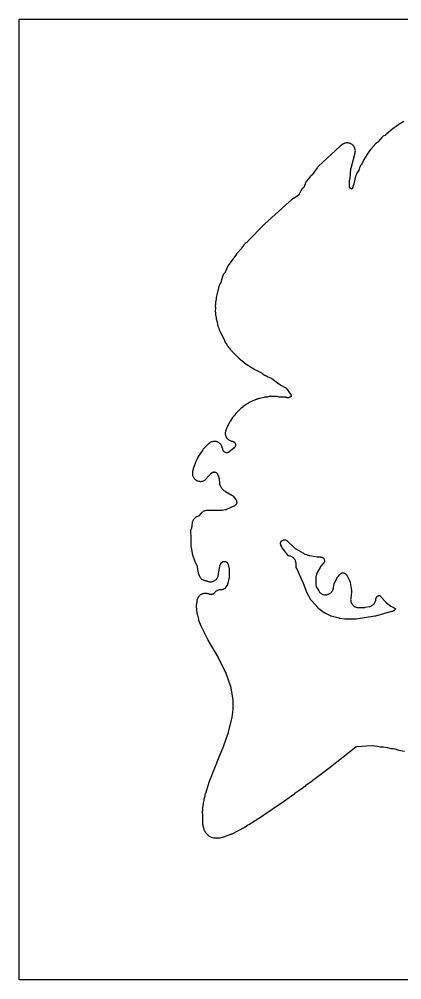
# Model space of a CAD drawing. Header units: millimetres. Extents: x 0 to 300, y 0 to 300.
# Drawn here: x 0 to 119.5, y 0 to 300 of the extents above; entities that cross this region are included whole.
import ezdxf

# ---------------------------------------------------------------- set-up
doc = ezdxf.new("R2010")
doc.units = ezdxf.units.MM
doc.layers.add('CUT', color=7, linetype='CONTINUOUS')

msp = doc.modelspace()

# ---------------------------------------------------------------- linework, layer by layer
at = {"layer": 'CUT'}
for points in [[(299.95, 0), (0.05, 0), (0.02, 0), (0.01, 0), (0.01, 0.01), (0, 0.01), (0, 0.02), (0, 0.05), (0, 299.95), (0, 299.98), (0, 299.99), (0.01, 300), (0.02, 300), (0.05, 300), (299.95, 300)], [(120.11, 268.09), (117.72, 266.57), (117.67, 266.54), (117.47, 266.39), (117.4, 266.33), (117.39, 266.32), (117.38, 266.31), (117.37, 266.31), (117.18, 266.19), (117.05, 266.11), (116.97, 266.06), (116.77, 265.9), (114.84, 264.23), (114.83, 264.22), (114.76, 264.16), (114.64, 264.06), (114.5, 263.95), (114.46, 263.91), (114.44, 263.9), (114.41, 263.87), (114.4, 263.87), (114.39, 263.86), (114.35, 263.82), (114.34, 263.81), (114.33, 263.8), (114.32, 263.8), (114.32, 263.79), (114.3, 263.78), (114.29, 263.77), (114.28, 263.77), (114.27, 263.76), (114.24, 263.74), (114.23, 263.73), (113.87, 263.55), (113.67, 263.43), (113.49, 263.3), (113.31, 263.15), (113.16, 262.98), (111.96, 261.62), (111.95, 261.61), (111.94, 261.6), (111.92, 261.58), (111.91, 261.57), (111.86, 261.53), (111.85, 261.53), (111.25, 261.06), (111.23, 261.04), (111.15, 260.98), (111.07, 260.91), (111.05, 260.89), (110.92, 260.76), (110.87, 260.69), (110.83, 260.64), (110.79, 260.59), (109.91, 259.54), (109.86, 259.47), (109.85, 259.46), (109.8, 259.4), (109.8, 259.39), (109.69, 259.27), (108.67, 257.85), (108.59, 257.75), (108.51, 257.61), (108.5, 257.6), (107.5, 255.99), (107.38, 255.79), (107.37, 255.77), (107.25, 255.49), (107.05, 254.91), (107.03, 254.86), (106.98, 254.79), (106.73, 254.5), (106.58, 254.29), (106.45, 254.07), (106.45, 254.06), (106.34, 253.83), (106.26, 253.59), (106.25, 253.58), (106.14, 253.18), (106.13, 253.15), (106.13, 253.13), (106.13, 253.12), (106.12, 253.09), (106.11, 253.08), (106.1, 253.04), (106.09, 253), (106.09, 252.99), (106.08, 252.96), (106.06, 252.93), (106.06, 252.92), (106.05, 252.91), (106.05, 252.9), (106.04, 252.88), (105.58, 252.19), (105.44, 251.95), (105.42, 251.91), (105.33, 251.69), (105.29, 251.59), (105.28, 251.57), (105.19, 251.35), (105.15, 251.21), (105.12, 251.13), (105.03, 250.91), (104.99, 250.8), (104.98, 250.77), (104.91, 250.53), (104.57, 249.03), (104.56, 248.99), (104.56, 248.98), (104.56, 248.97), (104.1, 247.21), (104.09, 247.17), (104.07, 247.15), (103.86, 247), (103.79, 246.95), (103.78, 246.95), (103.77, 246.95), (103.76, 246.95), (103.75, 246.95), (103.74, 246.96), (103.73, 246.96), (103.72, 246.97), (103.71, 246.97), (103.37, 247.22), (103.28, 247.28), (103.26, 247.29), (103.22, 247.31), (103.22, 247.32), (103.21, 247.33), (103.2, 247.37), (103.18, 247.44), (103.11, 247.83), (103.1, 247.88), (103.09, 247.92), (103.09, 247.94), (103.09, 248.01), (103.1, 249.38), (103.11, 249.48), (103.12, 249.53), (103.12, 249.54), (103.13, 249.59), (103.18, 249.7), (103.25, 249.92), (103.3, 250.15), (103.33, 250.38), (103.56, 253.13), (103.57, 253.17), (103.57, 253.19), (103.58, 253.33), (103.59, 253.39), (103.61, 253.44), (104.88, 258.23), (104.93, 258.47), (104.95, 258.71), (104.96, 258.95), (104.94, 259.19), (104.9, 259.43), (104.83, 259.67), (104.74, 259.89), (104.63, 260.11), (104.5, 260.31), (104.35, 260.51), (104.18, 260.68), (104, 260.84), (103.8, 260.98), (103.59, 261.1), (103.37, 261.2), (103.14, 261.28), (102.9, 261.33), (102.66, 261.36), (102.42, 261.37), (102.17, 261.35), (101.93, 261.31), (101.7, 261.25), (101.47, 261.17), (101.25, 261.06), (101.05, 260.93), (100.51, 260.56), (100.22, 260.34), (93.5, 254.13), (93.32, 253.93), (93.3, 253.91), (93.14, 253.75), (92.99, 253.55), (91.46, 251.42), (91.44, 251.4), (91.43, 251.38), (91.42, 251.37), (91.41, 251.36), (91.39, 251.34), (91.38, 251.34), (91.19, 251.19), (90.93, 250.97), (90.91, 250.95), (90.7, 250.71), (89.73, 249.46), (89.6, 249.27), (89.48, 249.06), (89.38, 248.84), (89.3, 248.61), (89.11, 247.94), (89.11, 247.93), (89.1, 247.91), (89.1, 247.9), (89.09, 247.89), (89.09, 247.88), (89.07, 247.86), (89.06, 247.85), (89.04, 247.82), (89.01, 247.79), (88.95, 247.73), (88.94, 247.72), (88.93, 247.7), (88.43, 247.13), (88.43, 247.12), (88.42, 247.11), (88.41, 247.1), (88.39, 247.08), (88.27, 246.92), (88.23, 246.87), (88.09, 246.64), (87.27, 245.12), (87.26, 245.11), (87.26, 245.1), (87.25, 245.09), (86.66, 244.65), (85.81, 244.16), (85.79, 244.14), (85.62, 244.04), (85.54, 243.98), (85.5, 243.95), (85.44, 243.91), (85.43, 243.9), (85.39, 243.87), (84.94, 243.49), (84.88, 243.44), (84.77, 243.35), (84.61, 243.22), (84.4, 243.05), (84.37, 243.03), (84.36, 243.02), (84.32, 242.99), (84.2, 242.89), (76.74, 236.13), (76.66, 236.06), (76.57, 235.96), (76.54, 235.94), (71.33, 230.53), (71.31, 230.51), (71.25, 230.45), (71.23, 230.44), (71.21, 230.42), (71.15, 230.37), (70.57, 229.92), (70.36, 229.75), (70.18, 229.55), (70.01, 229.33), (69.46, 228.51), (69.42, 228.45), (69.41, 228.43), (69.4, 228.41), (68.04, 226.95), (67.87, 226.75), (67.84, 226.71), (67.8, 226.65), (65.26, 223.06), (65.12, 222.85), (65.01, 222.63), (64.7, 221.92), (64.28, 220.97), (64.28, 220.96), (64.27, 220.95), (64.27, 220.94), (64.26, 220.93), (64.26, 220.92), (64.25, 220.92), (64.25, 220.91), (64.24, 220.9), (64.23, 220.89), (64.22, 220.88), (64.16, 220.81), (64.02, 220.64), (63.98, 220.58), (63.93, 220.52), (63.83, 220.37), (63.8, 220.33), (63.68, 220.12), (63.59, 219.9), (63.52, 219.68), (63.51, 219.65), (63.11, 218.17), (63.09, 218.12), (63.09, 218.1), (63.08, 218.08), (63.08, 218.07), (63.08, 218.06), (63.05, 218.03), (63.04, 218), (63.04, 217.99), (63.03, 217.98), (62.88, 217.68), (62.58, 217.09), (62.49, 216.9), (62.47, 216.83), (62.46, 216.8), (62.45, 216.78), (62.43, 216.74), (62.42, 216.7), (62.35, 216.48), (61.73, 213.97), (61.51, 213.1), (61.46, 212.8), (61.36, 211.9), (61.35, 211.85), (61.35, 211.84), (61.34, 211.83), (61.34, 211.82), (61.29, 211.55), (61.29, 211.53), (61.29, 211.52), (61.29, 211.51), (61.29, 211.5), (61.29, 211.49), (61.26, 211.32), (61.25, 211.11), (61.25, 211.03), (61.24, 210.95), (61.22, 210.59), (61.24, 209.83), (61.24, 209.81), (61.24, 209.8), (61.23, 208.75), (61.25, 208.42), (61.28, 208.22), (61.28, 208.19), (61.28, 208.18), (61.28, 208.16), (61.28, 208.12), (61.29, 207.93), (61.29, 207.88), (61.33, 207.64), (61.38, 207.39), (61.38, 207.38), (61.38, 207.37), (61.46, 206.74), (61.51, 206.46), (61.76, 205.42), (61.93, 204.57), (61.97, 204.37), (62.04, 204.17), (62.12, 203.94), (62.13, 203.92), (62.2, 203.68), (62.21, 203.67), (62.29, 203.46), (62.3, 203.45), (62.32, 203.4), (62.37, 203.3), (62.38, 203.28), (62.38, 203.27), (62.54, 202.84), (62.55, 202.78), (62.64, 202.55), (62.74, 202.33), (63.45, 200.99), (63.49, 200.93), (63.49, 200.92), (63.5, 200.9), (63.52, 200.86), (64.05, 199.71), (64.15, 199.5), (64.18, 199.45), (64.19, 199.44), (64.2, 199.42), (64.23, 199.35), (64.33, 199.16), (64.45, 198.98), (64.47, 198.95), (64.51, 198.89), (64.89, 198.25), (64.96, 198.12), (65.01, 198.04), (65.06, 197.97), (65.14, 197.85), (65.22, 197.76), (65.29, 197.67), (65.34, 197.61), (65.62, 197.28), (65.87, 196.98), (65.89, 196.96), (65.9, 196.95), (65.96, 196.86), (66.09, 196.69), (66.23, 196.54), (66.28, 196.49), (66.38, 196.37), (66.54, 196.19), (68.34, 194.4), (68.56, 194.17), (68.62, 194.11), (68.63, 194.1), (68.72, 194.03), (68.73, 194.02), (68.74, 194.01), (68.75, 194), (68.9, 193.85), (68.97, 193.8), (69, 193.78), (69.01, 193.77), (69.1, 193.69), (69.14, 193.65), (69.16, 193.64), (69.18, 193.62), (69.19, 193.61), (69.24, 193.57), (69.32, 193.51), (69.35, 193.49), (69.36, 193.48), (69.38, 193.46), (69.49, 193.38), (70.91, 192.29), (71.08, 192.16), (72.1, 191.5), (72.12, 191.49), (72.16, 191.46), (72.17, 191.45), (72.25, 191.39), (72.28, 191.37), (72.32, 191.35), (72.37, 191.31), (72.58, 191.18), (72.61, 191.17), (72.69, 191.12), (72.71, 191.11), (73.55, 190.58), (73.8, 190.45), (75.7, 189.51), (75.75, 189.49), (75.76, 189.48), (75.79, 189.46), (75.81, 189.45), (75.81, 189.44), (75.82, 189.44), (75.87, 189.4), (76.02, 189.28), (76.05, 189.26), (76.07, 189.24), (76.08, 189.23), (76.21, 189.11), (76.31, 189.04), (76.41, 188.96), (76.49, 188.91), (76.62, 188.83), (76.68, 188.79), (76.84, 188.71), (76.88, 188.69), (77.29, 188.51), (77.47, 188.43), (77.57, 188.39), (77.64, 188.36), (78.78, 187.86), (78.8, 187.85), (78.81, 187.84), (78.84, 187.83), (78.85, 187.82), (78.86, 187.82), (78.88, 187.81), (78.89, 187.8), (78.9, 187.79), (78.92, 187.78), (78.93, 187.77), (81.11, 186.12), (81.12, 186.12), (81.13, 186.12), (81.26, 186.03), (81.27, 186.02), (81.39, 185.95), (81.4, 185.94), (81.43, 185.92), (81.91, 185.65), (83.05, 185), (83.17, 184.93), (83.25, 184.9), (83.26, 184.9), (83.28, 184.88), (83.29, 184.88), (83.3, 184.87), (83.3, 184.86), (83.31, 184.86), (83.31, 184.85), (83.32, 184.85), (83.33, 184.84), (83.34, 184.83), (83.34, 184.82), (83.35, 184.8), (83.35, 184.79), (83.38, 184.76), (83.4, 184.73), (83.42, 184.71), (83.45, 184.67), (84.91, 182.59), (84.95, 182.54), (84.99, 182.48), (84.98, 182.47), (84.77, 182.17), (84.73, 182.11), (84.72, 182.1), (84.6, 181.96), (84.59, 181.95), (84.58, 181.94), (84.57, 181.93), (84.51, 181.91), (84.18, 181.78), (84.17, 181.77), (84.16, 181.77), (84.13, 181.76), (84.12, 181.76), (84.09, 181.74), (84.08, 181.74), (84.03, 181.73), (84.01, 181.71), (84, 181.71), (83.99, 181.71), (83.98, 181.71), (83.9, 181.73), (83.66, 181.79), (83.64, 181.8), (83.53, 181.83), (83.3, 181.89), (83.16, 181.91), (83.15, 181.91), (83.14, 181.91), (83.1, 181.92), (83.08, 181.92), (83.04, 181.92), (83.02, 181.93), (83.01, 181.93), (82.99, 181.93), (82.85, 181.94), (82.82, 181.94), (81.23, 181.97), (81.22, 181.97), (81.17, 181.97), (81.15, 181.97), (81.1, 181.99), (81.09, 181.99), (80.87, 182.06), (80.63, 182.13), (80.38, 182.17), (80.13, 182.18), (79.9, 182.18), (79.86, 182.18), (79.83, 182.18), (79.8, 182.18), (79.77, 182.18), (79.69, 182.19), (79.65, 182.18), (79.63, 182.18), (79.6, 182.18), (79.55, 182.18), (79.47, 182.18), (78.58, 182.19), (78.32, 182.18), (78.07, 182.14), (77.38, 182), (77.37, 182), (77.36, 182), (76.88, 181.96), (76.84, 181.96), (76.81, 181.96), (76.6, 181.93), (76.39, 181.89), (75.15, 181.56), (75.14, 181.56), (75.13, 181.55), (75.12, 181.55), (74.86, 181.5), (74.64, 181.45), (74.43, 181.38), (74.34, 181.35), (74.21, 181.31), (74.06, 181.26), (74.03, 181.25), (73.7, 181.11), (73.54, 181.03), (73.53, 181.02), (73.51, 181.01), (72.72, 180.7), (72.55, 180.64), (72.55, 180.63), (72.49, 180.61), (72.26, 180.51), (72.05, 180.38), (71.5, 180.01), (71.21, 179.86), (71.01, 179.75), (70.82, 179.62), (69.86, 178.89), (69.85, 178.88), (69.81, 178.85), (69.35, 178.54), (69.15, 178.39), (68.97, 178.22), (67.67, 176.89), (67.54, 176.74), (67.42, 176.59), (67.08, 176.12), (66.97, 175.99), (66.96, 175.98), (66.88, 175.89), (66.79, 175.79), (66.64, 175.58), (66, 174.59), (65.99, 174.58), (65.96, 174.54), (65.92, 174.48), (65.85, 174.38), (65.84, 174.36), (65.83, 174.34), (65.7, 174.13), (64.72, 172.16), (64.68, 172.09), (64.61, 171.92), (64.59, 171.88), (64.52, 171.66), (64.44, 171.38), (64.38, 171.14), (64.35, 170.91), (64.34, 170.67), (64.35, 170.43), (64.39, 170.19), (64.45, 169.96), (64.53, 169.73), (64.63, 169.52), (64.75, 169.31), (64.9, 169.12), (65.06, 168.94), (65.23, 168.78), (65.34, 168.7), (65.42, 168.63), (65.62, 168.51), (65.84, 168.4), (66.06, 168.31), (66.29, 168.25), (66.41, 168.23), (66.45, 168.22), (66.47, 168.22), (66.49, 168.22), (66.53, 168.21), (66.54, 168.21), (66.58, 168.2), (66.61, 168.2), (66.63, 168.19), (66.66, 168.19), (66.73, 168.16), (66.76, 168.15), (66.84, 168.12), (66.86, 168.11), (66.9, 168.09), (66.92, 168.07), (66.94, 168.06), (67.07, 167.97), (67.08, 167.96), (67.1, 167.95), (67.15, 167.9), (67.18, 167.87), (67.2, 167.85), (67.21, 167.84), (67.26, 167.78), (67.27, 167.77), (67.3, 167.72), (67.38, 167.61), (67.39, 167.6), (67.4, 167.58), (67.41, 167.55), (67.44, 167.47), (67.47, 167.39), (67.49, 167.35), (67.5, 167.31), (67.52, 167.17), (67.52, 167.16), (67.52, 167.13), (67.52, 167.06), (67.53, 167.01), (67.52, 166.96), (67.52, 166.91), (67.52, 166.86), (67.51, 166.82), (67.51, 166.81), (67.49, 166.73), (67.48, 166.71), (67.46, 166.64), (67.45, 166.6), (67.42, 166.55), (67.42, 166.54), (67.41, 166.52), (67.4, 166.5), (67.36, 166.44), (67.33, 166.38), (67.28, 166.31), (67.25, 166.27), (67.23, 166.23), (67.21, 166.22), (67.2, 166.21), (67.15, 166.16), (67.13, 166.14), (67.11, 166.12), (67.06, 166.09), (67.05, 166.08), (66.96, 166.01), (66.87, 165.94), (65.6, 164.91), (65.48, 164.8), (65.47, 164.8), (65.41, 164.76), (65.4, 164.76), (65.31, 164.7), (65.28, 164.69), (65.22, 164.67), (65.17, 164.65), (65.15, 164.64), (65.05, 164.62), (64.99, 164.61), (64.91, 164.6), (64.86, 164.6), (64.84, 164.6), (64.79, 164.59), (64.74, 164.6), (64.69, 164.6), (64.62, 164.61), (64.59, 164.61), (64.55, 164.62), (64.52, 164.63), (64.45, 164.64), (64.38, 164.66), (64.36, 164.67), (64.3, 164.69), (64.27, 164.7), (64.18, 164.76), (64.17, 164.76), (64.12, 164.8), (64.11, 164.8), (64.01, 164.89), (63.92, 164.97), (63.89, 165), (63.82, 165.09), (63.77, 165.16), (63.74, 165.22), (63.73, 165.23), (63.72, 165.25), (63.66, 165.39), (63.65, 165.42), (63.64, 165.44), (63.63, 165.49), (63.61, 165.59), (63.54, 165.81), (63.45, 166.03), (63.43, 166.1), (63.43, 166.11), (63.41, 166.17), (63.35, 166.41), (63.27, 166.63), (63.16, 166.85), (63.04, 167.06), (62.89, 167.25), (62.73, 167.43), (62.55, 167.59), (62.35, 167.73), (62.15, 167.86), (61.93, 167.96), (61.7, 168.04), (61.46, 168.1), (61.23, 168.14), (60.98, 168.15), (60.74, 168.14), (60.5, 168.11), (60.27, 168.05), (60.04, 167.97), (59.82, 167.87), (59.61, 167.75), (59.44, 167.64), (59.22, 167.48), (59.03, 167.3), (57.63, 165.89), (57.45, 165.7), (57.3, 165.48), (55.82, 163.18), (55.68, 162.94), (55.13, 161.83), (55, 161.52), (54.34, 159.56), (54.28, 159.33), (54.14, 158.73), (54.09, 158.48), (54.07, 158.24), (54.08, 157.99), (54.1, 157.74), (54.16, 157.5), (54.23, 157.27), (54.33, 157.04), (54.46, 156.83), (54.6, 156.62), (54.76, 156.44), (54.94, 156.26), (55.14, 156.11), (55.34, 155.98), (55.57, 155.87), (55.8, 155.78), (56.04, 155.72), (56.28, 155.68), (56.53, 155.66), (56.77, 155.67), (57.02, 155.7), (57.26, 155.76), (57.5, 155.84), (57.72, 155.94), (57.93, 156.07), (58.14, 156.21), (58.32, 156.37), (58.49, 156.56), (58.64, 156.75), (58.77, 156.94), (58.82, 157.01), (58.88, 157.1), (58.91, 157.13), (58.94, 157.17), (58.98, 157.22), (59.95, 158.2), (59.98, 158.23), (59.99, 158.23), (60.01, 158.25), (60.11, 158.33), (60.12, 158.34), (60.21, 158.41), (60.22, 158.42), (60.24, 158.43), (60.32, 158.47), (60.33, 158.47), (60.34, 158.48), (60.37, 158.49), (60.41, 158.51), (60.56, 158.56), (60.57, 158.56), (60.59, 158.56), (60.64, 158.57), (60.75, 158.59), (60.75, 158.58), (60.86, 158.59), (60.87, 158.59), (60.94, 158.59), (60.96, 158.59), (61.01, 158.58), (61.05, 158.57), (61.08, 158.56), (61.15, 158.55), (61.22, 158.53), (61.25, 158.51), (61.29, 158.5), (61.3, 158.5), (61.43, 158.43), (61.45, 158.42), (61.46, 158.42), (61.49, 158.39), (61.57, 158.34), (61.62, 158.29), (61.7, 158.23), (61.76, 158.15), (61.81, 158.1), (61.83, 158.07), (61.84, 158.06), (61.85, 158.04), (61.86, 158.03), (61.89, 157.99), (61.91, 157.95), (61.95, 157.84), (61.99, 157.74), (62.4, 156.49), (62.41, 156.44), (62.44, 156.32), (62.45, 156.3), (62.46, 156.22), (62.46, 156.2), (62.47, 156.14), (62.5, 155.44), (62.53, 155.16), (62.59, 154.89), (62.68, 154.63), (62.85, 154.21), (62.96, 153.98), (63.09, 153.76), (63.25, 153.55), (63.42, 153.36), (63.93, 152.86), (64.09, 152.72), (64.26, 152.59), (64.45, 152.48), (66.43, 151.35), (66.58, 151.25), (66.6, 151.24), (66.69, 151.17), (66.7, 151.16), (66.72, 151.14), (66.76, 151.11), (66.81, 151.06), (66.83, 151.03), (66.85, 151), (67.58, 150.09), (67.63, 150.01), (67.68, 149.95), (67.68, 149.94), (67.71, 149.88), (67.75, 149.8), (67.8, 149.66), (67.83, 149.59), (67.85, 149.54), (67.87, 149.47), (67.88, 149.44), (67.9, 149.36), (67.91, 149.31), (67.91, 149.22), (67.91, 149.1), (67.91, 149.01), (67.9, 148.96), (67.88, 148.88), (67.88, 148.87), (67.83, 148.73), (67.82, 148.71), (67.8, 148.66), (67.75, 148.58), (67.72, 148.52), (67.67, 148.45), (67.64, 148.41), (67.62, 148.37), (67.6, 148.36), (67.46, 148.21), (67.36, 148.13), (67.31, 148.09), (67.19, 148), (67.08, 147.94), (67.04, 147.92), (64.75, 146.87), (64.73, 146.86), (64.61, 146.82), (64.6, 146.82), (64.5, 146.79), (64.49, 146.79), (64.48, 146.79), (64.45, 146.78), (63.37, 146.59), (63.35, 146.58), (63.29, 146.58), (63.2, 146.56), (63.19, 146.56), (63.16, 146.56), (63.11, 146.56), (63.1, 146.56), (58.93, 146.55), (58.84, 146.56), (58.59, 146.56), (58.34, 146.54), (58.1, 146.49), (57.86, 146.42), (57.63, 146.32), (57.41, 146.21), (57.21, 146.07), (57.01, 145.91), (56.84, 145.74), (56.04, 144.85), (56.03, 144.84), (56, 144.81), (55.96, 144.78), (55.95, 144.77), (55.93, 144.76), (55.92, 144.76), (55.87, 144.75), (55.64, 144.67), (55.41, 144.58), (55.19, 144.46), (54.98, 144.32), (54.79, 144.16), (54.61, 143.98), (54.46, 143.79), (54.32, 143.58), (54.21, 143.36), (54.11, 143.13), (54.05, 142.89), (54, 142.64), (53.79, 141.02), (53.78, 140.99), (53.78, 140.98), (53.78, 140.97), (53.72, 140.84), (53.67, 140.74), (53.58, 140.5), (53.51, 140.26), (53.46, 140), (53.44, 139.75), (53.45, 139.5), (53.48, 139.24), (53.54, 138.91), (53.54, 138.9), (53.54, 138.88), (53.55, 138.88), (53.55, 138.87), (53.55, 138.86), (53.55, 138.83), (53.55, 138.78), (53.55, 138.75), (53.56, 138.65), (53.6, 135.59), (53.61, 135.36), (53.65, 135.14), (54.05, 133.09), (54.13, 132.78), (54.14, 132.75), (54.14, 132.74), (54.74, 130.96), (54.87, 130.64), (54.88, 130.62), (54.89, 130.61), (55.39, 129.62), (55.39, 129.61), (55.42, 129.55), (55.43, 129.54), (55.43, 129.53), (55.43, 129.52), (55.44, 129.5), (55.45, 129.44), (55.91, 127.11), (55.92, 127.04), (55.93, 127.01), (55.97, 126.82), (56.04, 126.61), (56.17, 126.26), (56.26, 126.04), (56.38, 125.82), (56.51, 125.62), (56.67, 125.44), (56.84, 125.27), (57.03, 125.12), (57.23, 124.98), (57.45, 124.87), (57.67, 124.78), (57.9, 124.71), (58.14, 124.66), (58.25, 124.64), (58.26, 124.64), (58.48, 124.6), (58.53, 124.59), (58.55, 124.58), (58.59, 124.57), (58.6, 124.57), (58.62, 124.56), (58.72, 124.52), (58.81, 124.48), (59.04, 124.4), (59.28, 124.35), (59.52, 124.32), (59.76, 124.31), (60, 124.33), (60.24, 124.37), (60.48, 124.43), (60.7, 124.52), (60.92, 124.62), (61.13, 124.75), (61.32, 124.9), (61.5, 125.06), (61.66, 125.24), (61.8, 125.44), (61.92, 125.65), (62.02, 125.87), (62.11, 126.09), (62.16, 126.33), (62.2, 126.57), (62.2, 126.62), (62.21, 126.72), (62.21, 126.78), (62.23, 126.88), (62.62, 129.05), (62.64, 129.13), (62.65, 129.22), (62.68, 129.36), (62.69, 129.36), (62.69, 129.38), (62.72, 129.46), (62.75, 129.52), (62.94, 129.96), (62.95, 129.99), (62.96, 130.01), (62.98, 130.05), (63, 130.07), (63, 130.08), (63.09, 130.2), (63.1, 130.21), (63.13, 130.26), (63.15, 130.28), (63.17, 130.3), (63.18, 130.31), (63.24, 130.36), (63.29, 130.41), (63.34, 130.44), (63.43, 130.51), (63.44, 130.52), (63.46, 130.53), (63.53, 130.57), (63.55, 130.58), (63.56, 130.58), (63.57, 130.58), (63.64, 130.6), (63.77, 130.64), (63.86, 130.66), (63.87, 130.66), (63.92, 130.67), (63.98, 130.67), (64.1, 130.67), (64.16, 130.67), (64.21, 130.66), (64.22, 130.66), (64.31, 130.64), (64.33, 130.63), (64.43, 130.6), (64.46, 130.59), (64.55, 130.56), (64.6, 130.53), (64.61, 130.53), (64.64, 130.51), (64.65, 130.51), (64.71, 130.46), (64.79, 130.41), (64.8, 130.4), (64.82, 130.38), (64.86, 130.35), (64.9, 130.31), (64.93, 130.27), (64.97, 130.22), (65.02, 130.14), (65.1, 130.03), (65.12, 130.01), (65.13, 129.98), (65.15, 129.92), (65.16, 129.89), (65.19, 129.79), (65.2, 129.76), (65.22, 129.7), (65.52, 128.31), (65.54, 128.21), (65.55, 128.11), (65.56, 128.03), (65.56, 127.99), (65.57, 127.89), (65.55, 125.77), (65.55, 125.69), (65.54, 125.59), (65.53, 125.49), (65.52, 125.46), (65.5, 125.35), (65.14, 123.86), (65.11, 123.76), (65.08, 123.67), (65.06, 123.6), (65.04, 123.55), (65.03, 123.52), (65, 123.46), (64.65, 122.81), (64.61, 122.75), (64.56, 122.66), (64.55, 122.64), (64.49, 122.57), (64.42, 122.5), (64.07, 122.15), (64.05, 122.13), (64.04, 122.13), (64.01, 122.1), (63.99, 122.08), (63.98, 122.07), (63.93, 122.04), (63.84, 121.97), (63.83, 121.96), (63.81, 121.95), (63.74, 121.91), (63.71, 121.9), (63.65, 121.88), (63.62, 121.87), (63.52, 121.84), (63.5, 121.83), (63.42, 121.81), (63.37, 121.8), (63.28, 121.8), (63.18, 121.8), (63.07, 121.81), (62.84, 121.81), (62.6, 121.79), (62.37, 121.75), (62.15, 121.68), (61.93, 121.6), (61.72, 121.5), (61.52, 121.38), (61.33, 121.23), (61.16, 121.08), (61.15, 121.07), (60.95, 120.83), (60.88, 120.74), (60.87, 120.73), (60.85, 120.71), (60.82, 120.68), (60.76, 120.63), (60.71, 120.58), (60.68, 120.56), (60.65, 120.54), (60.64, 120.53), (60.58, 120.49), (60.56, 120.48), (60.47, 120.43), (60.46, 120.43), (60.38, 120.4), (60.35, 120.39), (60.3, 120.38), (60.24, 120.36), (60.13, 120.33), (60.11, 120.33), (60.01, 120.32), (59.99, 120.32), (59.88, 120.31), (59.87, 120.31), (59.76, 120.32), (59.73, 120.32), (59.64, 120.33), (59.63, 120.33), (59.56, 120.34), (59.54, 120.35), (59.53, 120.35), (59.49, 120.37), (59.4, 120.4), (59.36, 120.42), (59.2, 120.49), (59.12, 120.52), (58.9, 120.59), (58.69, 120.64), (58.46, 120.67), (58.24, 120.68), (58.23, 120.68), (57.96, 120.67), (57.73, 120.62), (57.7, 120.62), (57.62, 120.6), (57.48, 120.58), (57.23, 120.52), (57, 120.43), (56.77, 120.32), (56.55, 120.18), (56.35, 120.03), (56.17, 119.85), (56, 119.66), (55.86, 119.46), (55.74, 119.23), (55.64, 119), (55.56, 118.76), (55.51, 118.51), (55.48, 118.26), (55.47, 118.07), (55.47, 117.98), (55.47, 117.94), (55.47, 117.93), (55.47, 117.91), (55.46, 117.88), (55.45, 117.84), (55.44, 117.83), (55.43, 117.8), (55.43, 117.79), (55.43, 117.78), (55.43, 117.77), (55.41, 117.73), (55.36, 117.53), (55.34, 117.48), (55.31, 117.27), (55.3, 117.23), (55.28, 116.97), (55.29, 116.71), (55.49, 114.55), (55.5, 114.51), (55.51, 114.46), (55.52, 114.31), (55.55, 114.19), (55.56, 114.11), (55.6, 113.95), (55.63, 113.87), (55.63, 113.86), (55.63, 113.85), (55.94, 112.58), (56.03, 112.3), (56.68, 110.56), (56.79, 110.31), (58.85, 106.2), (58.93, 106.05), (62.11, 100.67), (62.12, 100.65), (62.13, 100.63), (64.44, 96.01), (64.47, 95.94), (64.5, 95.87), (64.53, 95.8), (65.91, 91.91), (65.93, 91.84), (65.94, 91.82), (65.95, 91.78), (65.96, 91.74), (65.96, 91.73), (66.69, 87.43), (66.7, 87.37), (66.7, 87.34), (66.7, 87.29), (66.7, 87.28), (66.7, 87.22), (66.7, 86.71), (66.69, 86.27), (66.69, 86.09), (66.68, 84.45), (66.68, 84.44), (66.5, 82.78), (66.41, 82.16), (66.4, 82.11), (66.39, 82.03), (66.39, 82.02), (66.39, 82.01), (66.39, 82), (66.38, 81.99), (65.27, 77.3), (65.27, 77.28), (65.26, 77.24), (65.25, 77.2), (65.24, 77.17), (65.23, 77.14), (65.23, 77.13), (65.22, 77.1), (65.2, 77.03), (65.17, 76.95), (65.13, 76.84), (65.12, 76.8), (65.1, 76.74), (65.04, 76.57), (63.8, 73.1), (63.77, 73.01), (63.76, 72.96), (63.75, 72.94), (62.35, 69.48), (59.39, 62.16), (59.39, 62.15), (59.32, 61.96), (59.31, 61.91), (58.15, 58.21), (58.11, 58.04), (57.84, 56.89), (57.69, 56.37), (57.63, 56.09), (57.56, 55.68), (57.46, 55.25), (57.4, 54.93), (57.35, 54.46), (57.22, 53.68), (57.19, 53.47), (57.18, 53.26), (57.18, 52.75), (57.17, 52.65), (57.16, 52.4), (57.16, 52.39), (57.16, 52.34), (57.18, 51.36), (57.18, 49.15), (57.19, 48.94), (57.21, 48.74), (57.26, 48.53), (57.28, 48.45), (57.28, 48.44), (57.29, 48.43), (57.29, 48.42), (57.34, 48.23), (57.61, 47.16), (57.7, 46.87), (57.83, 46.59), (57.97, 46.33), (58.08, 46.15), (58.2, 45.98), (58.34, 45.82), (58.75, 45.38), (58.78, 45.34), (58.84, 45.29), (58.88, 45.24), (58.95, 45.16), (59.13, 44.99), (59.33, 44.85), (59.54, 44.72), (59.76, 44.62), (59.99, 44.53), (60.23, 44.48), (60.24, 44.48), (60.25, 44.48), (60.26, 44.47), (60.27, 44.47), (60.77, 44.36), (61.04, 44.31), (61.16, 44.31), (61.31, 44.3), (61.34, 44.3), (61.37, 44.3), (61.4, 44.3), (61.41, 44.3), (61.9, 44.31), (62.26, 44.31), (62.29, 44.31), (62.51, 44.33), (62.54, 44.33), (62.77, 44.37), (62.8, 44.37), (63.05, 44.44), (63.16, 44.48), (63.17, 44.48), (63.18, 44.49), (63.19, 44.49), (63.38, 44.51), (63.62, 44.56), (63.85, 44.63), (66.12, 45.45), (66.3, 45.52), (66.4, 45.57), (66.42, 45.58), (66.44, 45.59), (66.47, 45.61), (66.49, 45.62), (70.22, 47.59), (70.37, 47.68), (70.44, 47.72), (70.47, 47.74), (70.51, 47.76), (71.31, 48.26), (71.51, 48.37), (71.69, 48.47), (72.49, 49), (72.5, 49.01), (72.52, 49.02), (72.55, 49.03), (75.98, 51.18), (76.01, 51.21), (76.09, 51.26), (76.13, 51.28), (76.19, 51.32), (76.21, 51.34), (76.23, 51.35), (76.43, 51.49), (81.28, 54.8), (81.29, 54.81), (81.32, 54.82), (81.33, 54.83), (81.34, 54.84), (81.38, 54.87), (81.43, 54.9), (81.5, 54.94), (86.02, 58.21), (86.1, 58.26), (86.14, 58.29), (86.21, 58.34), (87.94, 59.55), (88.07, 59.65), (88.09, 59.66), (89.49, 60.71), (89.52, 60.73), (89.53, 60.74), (89.54, 60.75), (91.48, 62.15), (91.57, 62.21), (91.68, 62.3), (91.7, 62.31), (91.73, 62.34), (93.78, 63.93), (96.63, 66.07), (96.68, 66.11), (105.13, 72.78), (105.14, 72.79), (105.17, 72.81), (105.18, 72.82), (105.19, 72.82), (105.21, 72.83), (105.22, 72.83), (105.23, 72.83), (105.26, 72.83), (105.39, 72.84), (110.15, 73.16), (110.16, 73.16), (110.18, 73.16), (111.9, 72.97), (111.91, 72.97), (111.92, 72.96), (111.93, 72.96), (112.64, 72.8), (112.87, 72.76), (113.11, 72.74), (113.76, 72.72), (113.77, 72.72), (113.78, 72.72), (113.79, 72.71), (114.91, 72.54), (114.92, 72.54), (114.93, 72.54), (114.98, 72.53), (115.74, 72.32), (116, 72.27), (116.26, 72.24), (116.63, 72.22), (117.07, 72.13), (117.21, 72.1), (117.31, 72.08), (117.65, 72.01), (118.18, 71.84), (118.49, 71.76), (120.29, 71.43)]]:
    msp.add_lwpolyline(points, dxfattribs=at)
msp.add_lwpolyline([(81.92, 137.02), (81.94, 137.04), (81.97, 137.07), (82.04, 137.13), (82.09, 137.17), (82.17, 137.23), (82.23, 137.26), (82.29, 137.3), (82.32, 137.31), (82.34, 137.32), (82.39, 137.34), (82.42, 137.35), (82.47, 137.36), (82.58, 137.4), (82.6, 137.4), (82.7, 137.41), (82.72, 137.41), (82.83, 137.42), (82.94, 137.41), (82.99, 137.41), (83.05, 137.4), (83.07, 137.4), (83.16, 137.37), (83.32, 137.31), (83.35, 137.3), (83.38, 137.28), (83.42, 137.26), (83.49, 137.21), (83.61, 137.12), (83.64, 137.09), (83.7, 137.04), (85.96, 134.9), (86.18, 134.72), (86.41, 134.57), (88.75, 133.19), (88.98, 133.06), (89.23, 132.97), (90.34, 132.6), (90.52, 132.55), (90.7, 132.51), (93.03, 132.1), (93.22, 132.07), (93.42, 132.06), (94.08, 132.05), (94.17, 132.05), (94.21, 132.04), (94.23, 132.04), (94.29, 132.04), (94.35, 132.03), (94.42, 132.01), (94.43, 132.01), (94.52, 131.98), (94.53, 131.98), (94.61, 131.95), (94.63, 131.94), (94.67, 131.92), (94.69, 131.9), (94.75, 131.87), (94.82, 131.82), (94.86, 131.79), (94.9, 131.77), (94.91, 131.75), (94.92, 131.74), (94.97, 131.69), (94.98, 131.68), (95.03, 131.62), (95.04, 131.61), (95.07, 131.56), (95.14, 131.47), (95.15, 131.46), (95.16, 131.44), (95.2, 131.37), (95.21, 131.34), (95.23, 131.28), (95.24, 131.25), (95.27, 131.15), (95.27, 131.14), (95.29, 131.08), (95.3, 131.05), (95.3, 131.03), (95.3, 130.98), (95.3, 130.91), (95.31, 130.8), (95.31, 130.74), (95.3, 130.68), (95.29, 130.63), (95.28, 130.58), (95.26, 130.51), (95.24, 130.43), (95.22, 130.38), (95.22, 130.37), (95.22, 130.36), (95.2, 130.34), (95.2, 130.33), (95.17, 130.29), (95.14, 130.23), (95.09, 130.16), (95.06, 130.12), (95.04, 130.08), (95.02, 130.07), (94.99, 130.04), (94.94, 129.98), (94.29, 129.29), (94.1, 129.06), (93.93, 128.81), (93.05, 127.25), (92.92, 126.98), (92.82, 126.69), (92.68, 126.19), (92.63, 125.97), (92.6, 125.74), (92.59, 125.51), (92.6, 123.66), (92.61, 123.44), (92.64, 123.22), (92.69, 123), (92.76, 122.79), (92.79, 122.71), (92.88, 122.49), (93, 122.29), (93.52, 121.44), (93.65, 121.23), (93.81, 121.05), (93.99, 120.87), (94.18, 120.72), (94.38, 120.59), (94.6, 120.47), (94.82, 120.38), (95.06, 120.31), (95.3, 120.27), (95.54, 120.24), (95.78, 120.24), (96.03, 120.27), (96.26, 120.32), (96.5, 120.39), (96.72, 120.48), (96.94, 120.6), (97.14, 120.73), (97.33, 120.89), (97.5, 121.06), (97.66, 121.25), (97.79, 121.45), (97.91, 121.67), (98, 121.89), (98.07, 122.13), (98.12, 122.37), (98.25, 123.21), (98.26, 123.27), (98.26, 123.29), (98.28, 123.37), (98.28, 123.38), (98.33, 123.51), (98.34, 123.54), (98.36, 123.59), (98.37, 123.61), (99.15, 125.39), (99.17, 125.43), (99.18, 125.44), (99.22, 125.51), (99.22, 125.52), (99.31, 125.64), (99.34, 125.69), (99.45, 125.83), (100, 126.48), (100.02, 126.5), (100.04, 126.52), (100.13, 126.63), (100.21, 126.71), (100.23, 126.74), (100.24, 126.75), (100.26, 126.77), (100.27, 126.77), (100.33, 126.83), (100.38, 126.86), (100.5, 126.95), (100.51, 126.95), (100.52, 126.96), (100.53, 126.97), (100.55, 126.98), (100.57, 126.99), (100.59, 127), (100.67, 127.03), (100.68, 127.03), (100.78, 127.06), (100.8, 127.07), (100.88, 127.09), (100.93, 127.1), (101.02, 127.1), (101.13, 127.1), (101.19, 127.1), (101.25, 127.09), (101.33, 127.07), (101.4, 127.06), (101.47, 127.04), (101.49, 127.03), (101.58, 127), (101.63, 126.97), (101.64, 126.97), (101.67, 126.95), (101.68, 126.95), (101.74, 126.9), (101.82, 126.85), (101.83, 126.84), (101.89, 126.79), (101.9, 126.78), (101.93, 126.76), (101.95, 126.73), (101.99, 126.68), (102.2, 126.44), (102.29, 126.34), (102.3, 126.32), (102.31, 126.31), (102.38, 126.21), (102.38, 126.2), (102.4, 126.18), (102.4, 126.17), (103.23, 124.49), (103.23, 124.48), (103.25, 124.44), (103.27, 124.4), (103.29, 124.33), (103.33, 124.2), (103.36, 124.07), (103.77, 121.57), (103.78, 121.53), (103.79, 121.48), (103.79, 121.4), (103.79, 121.39), (103.78, 121.29), (103.78, 121.24), (103.78, 121.19), (103.51, 119.04), (103.49, 118.79), (103.5, 118.54), (103.53, 118.29), (103.58, 118.05), (103.66, 117.81), (103.77, 117.59), (103.89, 117.37), (104.04, 117.17), (104.2, 116.98), (104.38, 116.81), (104.58, 116.66), (104.8, 116.53), (105.02, 116.43), (105.25, 116.34), (105.5, 116.28), (105.74, 116.24), (105.99, 116.23), (106.01, 116.23), (106.12, 116.23), (106.29, 116.24), (106.31, 116.24), (106.39, 116.24), (107.67, 116.28), (107.87, 116.3), (108.07, 116.33), (109.36, 116.58), (109.59, 116.63), (109.83, 116.72), (110.05, 116.82), (110.26, 116.95), (110.46, 117.09), (110.64, 117.26), (110.81, 117.44), (110.96, 117.64), (111.08, 117.85), (111.19, 118.07), (111.27, 118.3), (111.33, 118.54), (111.37, 118.78), (111.37, 118.85), (111.37, 118.89), (111.38, 118.94), (111.39, 119.03), (111.41, 119.12), (111.42, 119.14), (111.45, 119.24), (111.45, 119.25), (111.48, 119.33), (111.49, 119.35), (111.51, 119.39), (111.53, 119.41), (111.53, 119.42), (111.62, 119.54), (111.65, 119.59), (111.66, 119.6), (111.71, 119.66), (111.72, 119.67), (111.73, 119.68), (111.74, 119.69), (111.75, 119.7), (111.77, 119.72), (111.8, 119.75), (111.87, 119.79), (111.91, 119.82), (112, 119.87), (112.02, 119.89), (112.06, 119.91), (112.08, 119.92), (112.16, 119.95), (112.17, 119.95), (112.27, 119.98), (112.29, 119.99), (112.37, 120.01), (112.42, 120.02), (112.48, 120.02), (112.51, 120.02), (112.52, 120.02), (112.53, 120.01), (112.54, 120), (112.55, 120), (112.56, 119.99), (112.57, 119.97), (114.16, 118.2), (114.25, 118.1), (114.27, 118.08), (114.46, 117.92), (114.57, 117.83), (114.65, 117.77), (114.68, 117.75), (116.08, 116.7), (116.27, 116.57), (116.46, 116.46), (117.4, 115.99), (117.46, 115.96), (117.46, 115.95), (117.46, 115.94), (117.45, 115.9), (117.45, 115.88), (117.43, 115.83), (117.42, 115.79), (117.39, 115.74), (117.39, 115.73), (117.37, 115.7), (117.37, 115.69), (117.32, 115.63), (117.27, 115.55), (117.2, 115.46), (117.19, 115.45), (117.17, 115.43), (117.14, 115.4), (117.08, 115.35), (117.03, 115.3), (117, 115.28), (116.99, 115.27), (116.97, 115.26), (116.96, 115.25), (116.88, 115.2), (116.84, 115.18), (116.83, 115.18), (116.78, 115.15), (116.69, 115.12), (116.55, 115.07), (116.49, 115.05), (116.4, 115.02), (116.33, 115), (116.27, 114.98), (111.22, 113.61), (111.16, 113.59), (111.15, 113.59), (111.14, 113.59), (111.07, 113.58), (105.26, 112.66), (105.23, 112.66), (105.18, 112.65), (105.05, 112.64), (104.91, 112.63), (102.01, 112.63), (101.93, 112.64), (101.79, 112.64), (101.71, 112.65), (100.09, 112.86), (100.02, 112.87), (100, 112.87), (99.9, 112.9), (97.45, 113.55), (97.36, 113.58), (97.31, 113.6), (97.28, 113.61), (97.21, 113.65), (95.52, 114.49), (95.42, 114.54), (95.38, 114.56), (95.33, 114.59), (95.27, 114.63), (93.58, 115.9), (93.5, 115.97), (93.46, 116), (93.41, 116.05), (93.37, 116.09), (93.32, 116.13), (91.22, 118.47), (91.14, 118.56), (91.14, 118.57), (91.13, 118.59), (91.11, 118.61), (91.11, 118.62), (91.1, 118.63), (91.06, 118.7), (89.73, 121.12), (89.71, 121.16), (89.68, 121.24), (89.66, 121.27), (88.62, 124.07), (88.57, 124.21), (86.88, 128.03), (86.87, 128.04), (86.84, 128.12), (86.78, 128.25), (86.67, 128.45), (86.49, 128.74), (86.47, 128.77), (86.46, 128.79), (86.46, 128.84), (86.47, 129.8), (86.47, 129.82), (86.47, 129.83), (86.45, 130.14), (86.4, 130.44), (86.39, 130.48), (86.32, 130.7), (86.23, 130.92), (86.12, 131.13), (85.99, 131.33), (85.84, 131.52), (85.68, 131.69), (85.5, 131.84), (85.31, 131.98), (85.1, 132.09), (84.88, 132.19), (84.66, 132.27), (84.43, 132.33), (84.2, 132.36), (84.14, 132.36), (84.13, 132.36), (84.13, 132.37), (84.11, 132.39), (84.07, 132.43), (82.15, 134.91), (82.12, 134.96), (82.09, 135), (82.03, 135.11), (82, 135.16), (81.96, 135.23), (81.74, 135.7), (81.72, 135.75), (81.7, 135.79), (81.68, 135.84), (81.66, 135.89), (81.64, 135.94), (81.64, 135.97), (81.64, 135.98), (81.63, 136.06), (81.63, 136.09), (81.62, 136.2), (81.62, 136.21), (81.63, 136.32), (81.63, 136.37), (81.63, 136.42), (81.64, 136.46), (81.64, 136.47), (81.66, 136.55), (81.67, 136.57), (81.69, 136.64), (81.69, 136.66), (81.7, 136.68), (81.74, 136.75), (81.79, 136.83), (81.82, 136.88), (81.86, 136.95), (81.9, 137)], close=True, dxfattribs=at)

doc.saveas('drawing.dxf')
